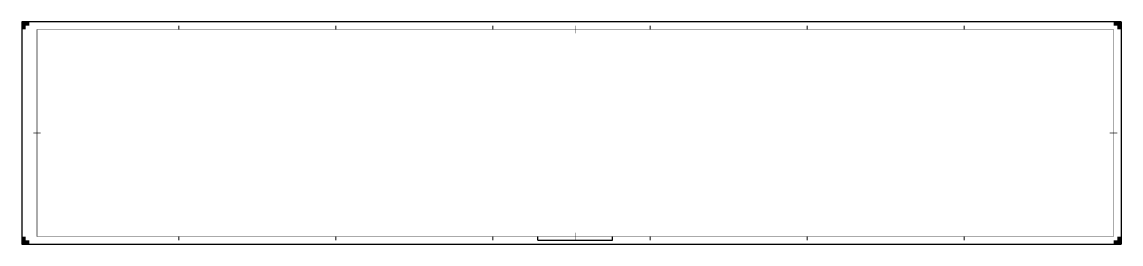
# Model space of a CAD drawing. Extents: x -20 to 1450, y -10 to 287.
import ezdxf

# ---------------------------------------------------------------- set-up
doc = ezdxf.new("R2010")
doc.units = 0
for name, color, linetype, lineweight in [('to-xx-kader', 7, 'CONTINUOUS', 25), ('to-xx-snijrand', 7, 'CONTINUOUS', 25), ('to-xx-vouwmerk', 7, 'CONTINUOUS', 18)]:
    doc.layers.add(name, color=color, linetype=linetype, lineweight=lineweight)

msp = doc.modelspace()

# ---------------------------------------------------------------- hatches: boundary and pattern name
at = {"layer": 'to-xx-snijrand'}
for points in [[(-10, 287), (-20, 287), (-20, 277), (-15, 277), (-15, 282), (-10, 282)], [(1450, 277), (1450, 287), (1440, 287), (1440, 282), (1445, 282), (1445, 277)], [(-20, 0), (-20, -10), (-10, -10), (-10, -5), (-15, -5), (-15, 0)], [(1440, -10), (1450, -10), (1450, 0), (1445, 0), (1445, -5), (1440, -5)]]:
    msp.add_hatch(color=256, dxfattribs=at).paths.add_polyline_path(points)

# ---------------------------------------------------------------- linework, layer by layer
at = {"layer": 'to-xx-kader'}
for p, q in [((670, -5), (670, 0)), ((770, -5), (770, 0)), ((670, -5), (770, -5))]:
    msp.add_line(p, q, dxfattribs=at)
at = {"layer": 'to-xx-kader', "const_width": 0.7, "flags": 128}
for points in [[(720, 282), (720, 272)], [(-5, 138.5), (5, 138.5)], [(1445, 138.5), (1435, 138.5)], [(720, -5), (720, 5)]]:
    msp.add_lwpolyline(points, dxfattribs=at)
at = {"layer": 'to-xx-kader', "const_width": 0.7}
msp.add_lwpolyline([(0, 0), (1440, 0), (1440, 277), (0, 277)], close=True, dxfattribs=at)
at = {"layer": 'to-xx-snijrand'}
for p, q in [((1450, 287), (-20, 287)), ((-20, 287), (-20, -10)), ((1450, 287), (1450, -10)), ((-20, -10), (1450, -10))]:
    msp.add_line(p, q, dxfattribs=at)
at = {"layer": 'to-xx-vouwmerk'}
for p, q in [((190, 277), (190, 282)), ((400, 277), (400, 282)), ((610, 277), (610, 282)), ((820, 277), (820, 282)), ((1030, 277), (1030, 282)), ((1240, 277), (1240, 282)), ((190, -5), (190, 0)), ((400, -5), (400, 0)), ((610, -5), (610, 0)), ((820, -5), (820, 0)), ((1030, -5), (1030, 0)), ((1240, -5), (1240, 0))]:
    msp.add_line(p, q, dxfattribs=at)

doc.saveas('drawing.dxf')
